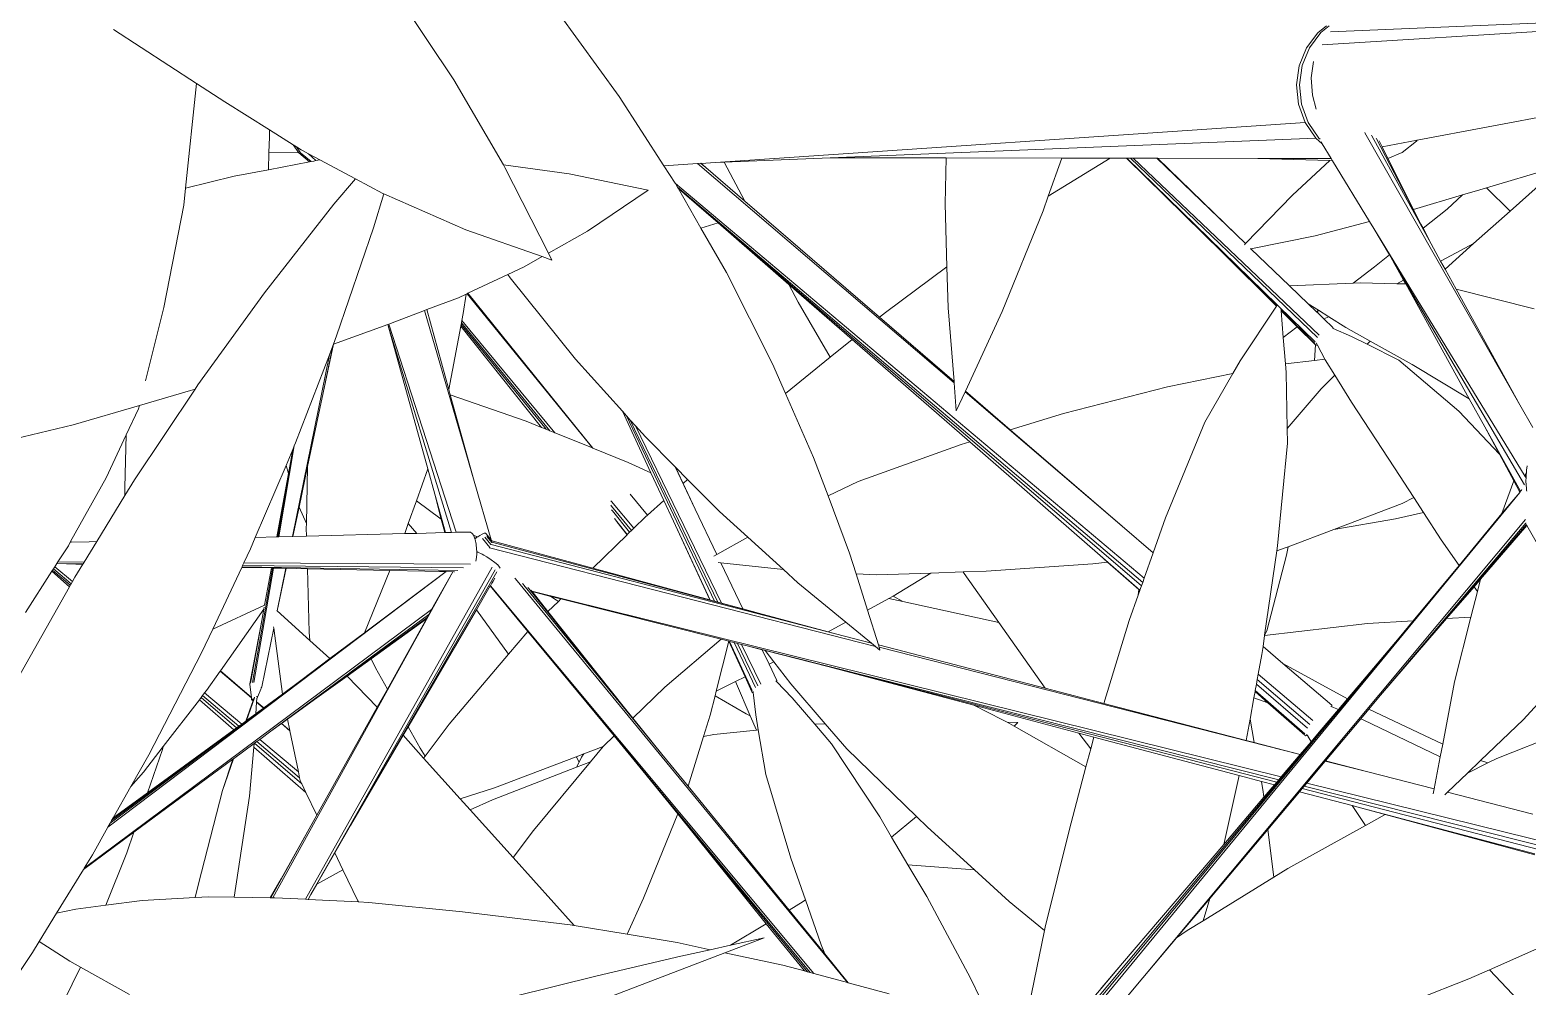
# Model space of a CAD drawing. Header units: millimetres. Extents: x 18 to 174501, y 22 to 24571.
# Drawn here: x 22490.7 to 22676.9, y 4840.6 to 4959.6 of the extents above; entities that cross this region are included whole.
import ezdxf

# ---------------------------------------------------------------- set-up
doc = ezdxf.new("R2010")
doc.units = ezdxf.units.MM
doc.header["$MEASUREMENT"] = 0
doc.layers.add('Edges', color=7, linetype='Continuous', lineweight=18)

# ---------------------------------------------------------------- blocks, each defined once
blk = doc.blocks.new('BAMBOOPLAN')
at = {"layer": 'Edges'}
for p, q in [((8.293, 1.045), (7.2417, 0.6066)), ((7.9594, 0.9136), (7.2483, 0.6333)), ((7.4569, 0.5017), (7.7864, 0.6898)), ((7.2382, 0.6414), (7.2274, 0.6246)), ((7.2427, 0.6428), (7.2323, 0.6266)), ((7.2274, 0.6246), (7.2173, 0.5927)), ((7.2323, 0.6266), (7.2222, 0.5947)), ((7.2173, 0.5927), (7.2155, 0.5586)), ((7.2222, 0.5947), (7.2204, 0.5606)), ((7.2204, 0.5606), (7.2271, 0.5267)), ((7.2367, 0.5739), (7.2425, 0.5453)), ((7.2155, 0.5586), (7.2222, 0.5247)), ((7.2425, 0.5453), (7.2546, 0.5167)), ((7.6984, 0.5321), (7.6009, 0.4622)), ((7.2222, 0.5247), (7.2368, 0.4933)), ((7.2271, 0.5267), (7.2417, 0.4953)), ((7.2546, 0.5167), (7.2691, 0.4956)), ((7.7046, 0.5273), (7.6539, 0.4366)), ((7.2368, 0.4933), (7.2585, 0.4665)), ((7.2417, 0.4953), (7.2634, 0.4685)), ((7.3642, 0.4842), (7.364, 0.4844)), ((7.3647, 0.4838), (7.3643, 0.4841)), ((7.7827, 0.1165), (7.3647, 0.4838)), ((7.378, 0.4825), (7.377, 0.4834)), ((7.5405, 0.3355), (7.378, 0.4825)), ((7.3867, 0.4812), (7.3876, 0.4804)), ((7.3876, 0.4804), (7.5117, 0.3628)), ((7.4017, 0.4702), (7.4569, 0.5017)), ((7.4386, 0.4723), (7.4563, 0.4999)), ((7.4563, 0.4999), (7.4569, 0.5017)), ((6.2908, 0.0577), (7.2585, 0.4665)), ((7.2585, 0.4665), (7.2856, 0.4462)), ((7.2634, 0.4685), (7.2905, 0.4482)), ((7.3929, 0.4788), (7.4017, 0.4702)), ((7.4017, 0.4702), (7.4182, 0.4542)), ((7.4182, 0.4542), (7.4386, 0.4723)), ((7.4182, 0.4542), (7.4907, 0.3834)), ((7.5908, 0.4549), (7.5643, 0.436)), ((7.6009, 0.4622), (7.5908, 0.4549)), ((7.6539, 0.4366), (7.6009, 0.4622)), ((6.4811, 0.132), (7.2856, 0.4462)), ((7.2856, 0.4462), (7.299, 0.4407)), ((7.2905, 0.4482), (7.2934, 0.447)), ((7.296, 0.4433), (7.2968, 0.4426)), ((7.2968, 0.4426), (7.299, 0.4407)), ((7.299, 0.4407), (7.3229, 0.421)), ((7.5643, 0.436), (7.4907, 0.3834)), ((7.5643, 0.436), (7.547, 0.4035)), ((7.6539, 0.4366), (7.6115, 0.3608)), ((7.3229, 0.421), (7.1994, 0.3786)), ((7.3216, 0.4167), (7.1994, 0.3786)), ((7.3216, 0.4167), (7.2789, 0.3372)), ((7.3263, 0.4182), (7.3216, 0.4167)), ((7.3229, 0.421), (7.3263, 0.4182)), ((7.3263, 0.4182), (7.4241, 0.3373)), ((7.547, 0.4035), (7.5176, 0.3572)), ((7.1994, 0.3786), (7.0312, 0.3208)), ((7.4907, 0.3834), (7.5117, 0.3628)), ((7.5117, 0.3628), (7.5176, 0.3572)), ((7.5176, 0.3572), (7.5405, 0.3355)), ((7.6115, 0.3608), (7.5783, 0.3013)), ((7.6115, 0.3608), (7.5875, 0.3348)), ((7.0301, 0.3205), (6.99, 0.3067)), ((7.0312, 0.3208), (7.0301, 0.3205)), ((7.2074, 0.2383), (7.0301, 0.3205)), ((7.2074, 0.2383), (7.0312, 0.3208)), ((7.2789, 0.3372), (7.2285, 0.2285)), ((7.4241, 0.3373), (7.341, 0.2822)), ((7.4241, 0.3373), (7.4349, 0.3284)), ((7.4349, 0.3284), (7.4766, 0.2928)), ((7.4349, 0.3284), (7.833, -0.0007)), ((7.5662, 0.3123), (7.5405, 0.3355)), ((7.5875, 0.3348), (7.5662, 0.3123)), ((6.9514, 0.2934), (6.8696, 0.1936)), ((6.9514, 0.2934), (6.8703, 0.2656)), ((6.9789, 0.3029), (6.9514, 0.2934)), ((6.9794, 0.303), (6.9789, 0.3029)), ((7.1948, 0.2), (6.9789, 0.3029)), ((6.9856, 0.3052), (6.9794, 0.303)), ((7.3171, 0.1439), (6.9794, 0.303)), ((6.99, 0.3067), (6.9856, 0.3052)), ((6.9856, 0.3052), (7.4034, 0.1124)), ((6.99, 0.3067), (7.4051, 0.1175)), ((7.4766, 0.2928), (7.4583, 0.2639)), ((7.4766, 0.2928), (7.4883, 0.2827)), ((7.5783, 0.3013), (7.5662, 0.3123)), ((7.6087, 0.2739), (7.5783, 0.3013)), ((7.341, 0.2822), (7.2404, 0.223)), ((7.4883, 0.2827), (7.8368, -0.0152)), ((7.5151, 0.2586), (7.4883, 0.2827)), ((7.7509, 0.2862), (7.6087, 0.2739)), ((7.7827, 0.1165), (7.6087, 0.2739)), ((6.8703, 0.2656), (6.6758, 0.1988)), ((6.8696, 0.1936), (6.8703, 0.2656)), ((7.4583, 0.2639), (7.4324, 0.2242)), ((7.5057, 0.2486), (7.444, 0.2288)), ((7.5151, 0.2586), (7.5057, 0.2486)), ((7.5208, 0.2535), (7.5057, 0.2486)), ((7.5208, 0.2535), (7.5151, 0.2586)), ((7.6941, 0.0975), (7.5208, 0.2535)), ((6.0907, 0.1127), (5.9397, 0.2186)), ((7.2285, 0.2285), (7.2074, 0.2383)), ((7.2285, 0.2285), (7.2273, 0.2259)), ((7.2404, 0.223), (7.2392, 0.2222)), ((7.3268, 0.1829), (7.2404, 0.223)), ((7.4324, 0.2242), (7.3268, 0.1829)), ((7.444, 0.2288), (7.4324, 0.2242)), ((6.6758, 0.1988), (6.4811, 0.132)), ((6.7006, 0.1213), (6.6758, 0.1988)), ((6.8693, 0.1663), (6.8696, 0.1936)), ((7.3165, 0.1414), (7.1948, 0.2)), ((7.3166, 0.1419), (7.1948, 0.2)), ((6.8587, -0.0268), (6.8693, 0.1663)), ((7.3687, 0.1635), (7.3268, 0.1829)), ((7.3896, 0.1587), (7.3687, 0.1635)), ((7.3871, 0.155), (7.3687, 0.1635)), ((5.8036, 0.0447), (5.6627, 0.1516)), ((7.2871, 0.0282), (7.3165, 0.1414)), ((7.3165, 0.1414), (7.3166, 0.1419)), ((7.3166, 0.1419), (7.3171, 0.1439)), ((7.3207, 0.1422), (7.3171, 0.1439)), ((7.4023, 0.1037), (7.3207, 0.1422)), ((7.3266, 0.1371), (7.3255, 0.1397)), ((7.403, 0.1007), (7.3266, 0.1371)), ((7.327, 0.1363), (7.3266, 0.1371)), ((7.3634, 0.1187), (7.327, 0.1363)), ((7.3463, 0.0924), (7.327, 0.1363)), ((7.3888, 0.1575), (7.3871, 0.155)), ((7.3898, 0.1537), (7.3871, 0.155)), ((7.3896, 0.1587), (7.3888, 0.1575)), ((7.3898, 0.1537), (7.3888, 0.1575)), ((7.4105, 0.1538), (7.3896, 0.1587)), ((7.4036, 0.1473), (7.3898, 0.1537)), ((7.4105, 0.1538), (7.4036, 0.1473)), ((7.4233, 0.1382), (7.4036, 0.1473)), ((7.4456, 0.1457), (7.4105, 0.1538)), ((7.4246, 0.1366), (7.4233, 0.1382)), ((7.4246, 0.1366), (7.4236, 0.1366)), ((7.4604, 0.1341), (7.4246, 0.1366)), ((7.4943, 0.137), (7.4456, 0.1457)), ((7.4907, 0.13), (7.4604, 0.1341)), ((7.4943, 0.137), (7.4907, 0.13)), ((7.5782, 0.1219), (7.4943, 0.137)), ((6.2064, 0.022), (6.0907, 0.1127)), ((6.3053, 0.0633), (6.4811, 0.132)), ((6.7403, 0.0163), (6.7006, 0.1213)), ((7.3634, 0.1187), (7.3463, 0.0924)), ((7.4043, 0.099), (7.3634, 0.1187)), ((7.5536, 0.1214), (7.4907, 0.13)), ((7.6837, 0.0704), (7.5536, 0.1214)), ((7.6941, 0.0975), (7.5782, 0.1219)), ((7.8175, 0.0859), (7.7827, 0.1165)), ((7.3651, 0.0497), (7.3463, 0.0924)), ((7.4043, 0.099), (7.4046, 0.099)), ((7.4082, 0.0993), (7.4045, 0.1027)), ((7.4046, 0.099), (7.4045, 0.0991)), ((7.4118, 0.072), (7.4046, 0.099)), ((7.4046, 0.099), (7.4063, 0.0986)), ((7.4063, 0.0986), (7.4082, 0.0993)), ((7.4288, 0.0801), (7.4082, 0.0993)), ((7.4288, 0.0801), (7.4118, 0.072)), ((7.4295, 0.0795), (7.4288, 0.0801)), ((7.7365, 0.0594), (7.6941, 0.0975)), ((6.267, 0.0476), (6.2908, 0.0577)), ((6.2908, 0.0577), (6.3053, 0.0633)), ((6.363, 0.0093), (6.3053, 0.0633)), ((7.4118, 0.072), (7.3651, 0.0497)), ((7.4548, 0.0589), (7.4295, 0.0795)), ((7.4548, 0.0589), (7.4394, 0.0284)), ((7.4981, 0.0235), (7.4548, 0.0589)), ((7.777, 0.0217), (7.6837, 0.0704)), ((7.8339, -0.0284), (7.7365, 0.0594)), ((7.777, 0.0217), (7.7365, 0.0594)), ((5.936, -0.0692), (5.8036, 0.0447)), ((6.2064, 0.022), (6.2616, 0.0453)), ((6.2616, 0.0453), (6.2669, 0.0476)), ((6.8195, -0.1742), (6.2616, 0.0453)), ((6.2669, 0.0476), (6.267, 0.0476)), ((6.2774, 0.0434), (6.2669, 0.0476)), ((6.267, 0.0476), (6.2774, 0.0434)), ((6.363, 0.0093), (6.2774, 0.0434)), ((7.2823, 0.0029), (7.2871, 0.0282)), ((7.3713, 0.0355), (7.3651, 0.0497)), ((7.4056, -0.0582), (7.3713, 0.0355)), ((7.4394, 0.0284), (7.4056, -0.0582)), ((6.2352, -0.0006), (6.2064, 0.022)), ((6.6562, -0.1075), (6.363, 0.0093)), ((6.7403, 0.0163), (6.6633, -0.096)), ((6.7659, -0.0517), (6.7403, 0.0163)), ((7.2823, 0.0029), (7.1805, -0.0576)), ((7.2634, -0.0955), (7.2823, 0.0029)), ((7.6087, -0.062), (7.4981, 0.0235)), ((7.8164, -0.0149), (7.777, 0.0217)), ((7.8301, 0.0185), (7.8317, 0.0105)), ((7.8317, 0.0105), (7.8326, 0.0073)), ((7.8326, 0.0073), (7.8323, 0.0048)), ((7.8323, 0.0048), (7.8324, 0.0011)), ((7.8324, 0.0011), (7.833, -0.0007)), ((7.8326, 0.0073), (7.8341, 0.0017)), ((7.8341, 0.0017), (7.835, -0.0013)), ((6.2358, -0.001), (6.2352, -0.0006)), ((6.2358, -0.001), (7.2521, -0.3926)), ((6.2416, -0.0061), (6.2358, -0.001)), ((6.2416, -0.0061), (7.2521, -0.4004)), ((6.2431, -0.0074), (6.2416, -0.0061)), ((6.2431, -0.0074), (6.257, -0.0129)), ((6.3046, -0.0611), (6.2431, -0.0074)), ((6.257, -0.0129), (7.2521, -0.4068)), ((6.3303, -0.0425), (6.257, -0.0129)), ((7.8164, -0.0149), (7.8157, -0.0767)), ((7.8331, -0.0305), (7.8164, -0.0149)), ((7.833, -0.0007), (7.8331, -0.001)), ((7.8336, -0.0011), (7.8331, -0.001)), ((7.8336, -0.0011), (7.8355, -0.0027)), ((7.8342, -0.0013), (7.8336, -0.0011)), ((7.835, -0.0256), (7.8339, -0.0284)), ((7.835, -0.0013), (7.8355, -0.0027)), ((7.835, -0.0256), (7.8353, -0.0247)), ((7.8355, -0.0027), (7.8369, -0.0072)), ((7.8369, -0.0072), (7.8402, -0.0156)), ((7.8402, -0.0156), (7.8419, -0.0193)), ((7.8419, -0.0193), (7.8436, -0.023)), ((7.8436, -0.023), (7.8446, -0.0247)), ((6.0517, -0.0467), (5.936, -0.0692)), ((6.1942, -0.0281), (6.0517, -0.0467)), ((6.1942, -0.0281), (6.1158, -0.1319)), ((6.3303, -0.0425), (6.3046, -0.0611)), ((6.4849, -0.105), (6.3303, -0.0425)), ((6.8186, -0.1721), (6.7659, -0.0517)), ((6.8433, -0.182), (6.8587, -0.0268)), ((7.8331, -0.0306), (7.3374, -1.3646)), ((7.8331, -0.0306), (7.8157, -0.0767)), ((7.8339, -0.0284), (7.8331, -0.0305)), ((7.8331, -0.0305), (7.8331, -0.0306)), ((5.3735, -0.1104), (5.2025, -0.0679)), ((5.9403, -0.073), (5.936, -0.0692)), ((6.0628, -0.1918), (5.9403, -0.073)), ((6.373, -0.1209), (6.3046, -0.0611)), ((7.1805, -0.0576), (7.0212, -0.1624)), ((7.4145, -0.0824), (7.4056, -0.0582)), ((7.4816, -1.0652), (7.8585, -0.0731)), ((7.6583, -0.1008), (7.6087, -0.062)), ((7.7173, -0.4523), (7.861, -0.0788)), ((7.8157, -0.0767), (7.7737, -0.1884)), ((7.8585, -0.0731), (7.8586, -0.073)), ((7.861, -0.0788), (7.8611, -0.0785)), ((7.8611, -0.0785), (7.8612, -0.0784)), ((6.511, -0.1295), (6.4849, -0.105)), ((6.6231, -0.1609), (6.4849, -0.105)), ((6.6633, -0.096), (6.6562, -0.1075)), ((7.2528, -0.2788), (7.2634, -0.0955)), ((7.4571, -0.261), (7.4145, -0.0824)), ((7.6583, -0.1008), (7.6422, -0.1172)), ((7.6833, -0.1204), (7.6583, -0.1008)), ((7.8633, -0.0808), (7.7523, -0.3634)), ((7.8645, -0.082), (7.8177, -0.1993)), ((7.8642, -0.0818), (7.8645, -0.082)), ((7.8645, -0.082), (8.0454, -0.242)), ((5.4318, -0.1248), (5.3735, -0.1104)), ((5.4157, -0.2932), (5.3735, -0.1104)), ((5.5227, -0.1463), (5.4318, -0.1248)), ((6.1158, -0.1319), (6.0628, -0.1918)), ((6.5038, -0.248), (6.373, -0.1209)), ((6.5967, -0.2033), (6.511, -0.1295)), ((6.8186, -0.1721), (6.6562, -0.1075)), ((7.6422, -0.1172), (7.5424, -0.2007)), ((7.6833, -0.1204), (7.6397, -0.1473)), ((7.7287, -0.1559), (7.6833, -0.1204)), ((5.5272, -0.1587), (5.5227, -0.1463)), ((5.5714, -0.1577), (5.5227, -0.1463)), ((5.5351, -0.1847), (5.5272, -0.1587)), ((5.5714, -0.1577), (5.5855, -0.1679)), ((5.5779, -0.1593), (5.5714, -0.1577)), ((5.5779, -0.1593), (5.5883, -0.1668)), ((5.5876, -0.1616), (5.5779, -0.1593)), ((7.6397, -0.1473), (7.5424, -0.2007)), ((7.7737, -0.1884), (7.7287, -0.1559)), ((5.5351, -0.1847), (5.5855, -0.1679)), ((5.5441, -0.214), (5.5351, -0.1847)), ((5.6088, -0.1768), (5.5441, -0.214)), ((5.5855, -0.1679), (5.6088, -0.1768)), ((5.5901, -0.1621), (5.5876, -0.1616)), ((5.5883, -0.1668), (5.6111, -0.1755)), ((5.6023, -0.1641), (5.5901, -0.1621)), ((5.6023, -0.1641), (5.6187, -0.1711)), ((5.6248, -0.1676), (5.6023, -0.1641)), ((5.6111, -0.1755), (5.6088, -0.1768)), ((5.6154, -0.173), (5.6111, -0.1755)), ((5.6187, -0.1711), (5.6154, -0.173)), ((5.6248, -0.1676), (5.6187, -0.1711)), ((5.6955, -0.1788), (5.6248, -0.1676)), ((5.6955, -0.1788), (5.6742, -0.2337)), ((5.7499, -0.1874), (5.6955, -0.1788)), ((6.6231, -0.1609), (6.5967, -0.2033)), ((6.8801, -0.2648), (6.6231, -0.1609)), ((6.8195, -0.1742), (6.8186, -0.1721)), ((6.8395, -0.2201), (6.8195, -0.1742)), ((6.8395, -0.2201), (6.8432, -0.1835)), ((6.8432, -0.1835), (6.8433, -0.182)), ((7.1853, -0.3181), (6.8432, -0.1835)), ((6.9408, -0.2208), (6.8433, -0.182)), ((7.0212, -0.1624), (6.9408, -0.2208)), ((5.7519, -0.1875), (5.7499, -0.1874)), ((5.7519, -0.1875), (5.7545, -0.2503)), ((5.9109, -0.2004), (5.7519, -0.1875)), ((6.0546, -0.2012), (5.9109, -0.2004)), ((6.0546, -0.2012), (6.0302, -0.2288)), ((6.0726, -0.2013), (6.0546, -0.2012)), ((6.0726, -0.2013), (6.0628, -0.1918)), ((6.5967, -0.2033), (6.5428, -0.2903)), ((7.5424, -0.2007), (7.4757, -0.2566)), ((7.7737, -0.1884), (7.7287, -0.308)), ((7.8177, -0.1993), (7.8112, -0.2156)), ((7.8177, -0.1993), (7.8196, -0.2217)), ((5.5441, -0.214), (5.4906, -0.2447)), ((5.6742, -0.2337), (5.6089, -0.4232)), ((6.0302, -0.2288), (6.0069, -0.2514)), ((7.1853, -0.3181), (6.9408, -0.2208)), ((7.8112, -0.2156), (7.7834, -0.2852)), ((7.8196, -0.2217), (7.8112, -0.2156)), ((7.8196, -0.2217), (7.8237, -0.2686)), ((5.4906, -0.2447), (5.4157, -0.2932)), ((5.7545, -0.2503), (5.7552, -0.4536)), ((6.0069, -0.2514), (5.951, -0.3058)), ((6.0129, -0.2556), (6.0069, -0.2514)), ((6.1699, -0.3539), (6.0129, -0.2556)), ((6.5428, -0.2903), (6.5038, -0.248)), ((6.8801, -0.2648), (6.8671, -0.2742)), ((7.1649, -0.3799), (6.8801, -0.2648)), ((7.4588, -0.2696), (7.4571, -0.261)), ((7.4717, -0.26), (7.4588, -0.2696)), ((7.4757, -0.2566), (7.4717, -0.26)), ((7.4777, -0.2714), (7.4757, -0.2566)), ((6.627, -0.3815), (6.5428, -0.2903)), ((6.8671, -0.2742), (6.7156, -0.3956)), ((7.2524, -0.3445), (7.2528, -0.2788)), ((7.4876, -0.4187), (7.4588, -0.2696)), ((7.4886, -0.4101), (7.4777, -0.2714)), ((7.7834, -0.2852), (7.7523, -0.3634)), ((7.8237, -0.2686), (7.7834, -0.2852)), ((7.8237, -0.2686), (7.8338, -0.387)), ((5.4225, -0.3228), (5.4157, -0.2932)), ((5.9377, -0.3187), (5.8916, -0.3571)), ((5.9483, -0.3083), (5.9377, -0.3187)), ((5.9497, -0.307), (5.9483, -0.3083)), ((5.9549, -0.3426), (5.9483, -0.3083)), ((5.951, -0.3058), (5.9497, -0.307)), ((6.2501, -0.4935), (5.9497, -0.307)), ((6.2507, -0.4935), (5.951, -0.3058)), ((7.2524, -0.3445), (7.1853, -0.3181)), ((7.7287, -0.308), (7.6536, -0.3391)), ((7.7287, -0.308), (7.7149, -0.3447)), ((5.4485, -0.5061), (5.4225, -0.3228)), ((5.9566, -0.3548), (5.9549, -0.3426)), ((7.2521, -0.3926), (7.2524, -0.3445)), ((7.7149, -0.3447), (7.3315, -1.3628)), ((7.6536, -0.3391), (7.4877, -0.4193)), ((7.7149, -0.3447), (7.6788, -0.439)), ((5.8881, -0.36), (5.8385, -0.4013)), ((5.8916, -0.3571), (5.8881, -0.36)), ((6.0702, -0.6181), (5.8881, -0.36)), ((5.9747, -0.4786), (5.8916, -0.3571)), ((5.9566, -0.3548), (6.1776, -0.4898)), ((5.9573, -0.3592), (5.9566, -0.3548)), ((5.9573, -0.3592), (6.1681, -0.4893)), ((5.9577, -0.3621), (5.9573, -0.3592)), ((5.9577, -0.3621), (6.1611, -0.4889)), ((5.9582, -0.3653), (5.9577, -0.3621)), ((6.1526, -0.4885), (5.9582, -0.3653)), ((5.9747, -0.4786), (5.9582, -0.3653)), ((6.2787, -0.4144), (6.1699, -0.3539)), ((7.7523, -0.3634), (7.7173, -0.4523)), ((7.998, -0.349), (7.9711, -0.4099)), ((6.6734, -0.4375), (6.627, -0.3815)), ((6.7156, -0.3956), (6.6734, -0.4375)), ((7.1574, -0.3981), (6.9826, -0.4724)), ((7.1813, -0.3866), (7.1574, -0.3981)), ((7.252, -0.4151), (7.1649, -0.3799)), ((7.1813, -0.3866), (7.1649, -0.3799)), ((7.2494, -0.4145), (7.1813, -0.3866)), ((7.2521, -0.4004), (7.2521, -0.3926)), ((7.8338, -0.387), (7.8499, -0.4982)), ((8.0622, -0.3939), (7.9492, -0.4908)), ((5.6089, -0.4232), (5.5506, -0.6163)), ((5.8343, -0.4047), (5.7547, -0.4694)), ((5.8347, -0.4044), (5.8343, -0.4047)), ((5.9854, -0.6244), (5.8343, -0.4047)), ((5.8359, -0.4034), (5.8347, -0.4044)), ((5.8347, -0.4044), (6.0619, -0.7173)), ((5.8385, -0.4013), (5.8359, -0.4034)), ((5.8359, -0.4034), (6.0697, -0.7144)), ((6.3624, -0.5013), (6.2787, -0.4144)), ((6.2886, -0.42), (6.2787, -0.4144)), ((6.2886, -0.42), (6.5437, -0.6804)), ((6.2972, -0.4247), (6.2886, -0.42)), ((6.2972, -0.4247), (6.5497, -0.6801)), ((6.3094, -0.4315), (6.2972, -0.4247)), ((7.2519, -0.4248), (7.2494, -0.4145)), ((7.252, -0.4155), (7.2494, -0.4145)), ((7.2517, -0.4724), (7.2519, -0.4248)), ((7.2519, -0.4248), (7.252, -0.4155)), ((7.252, -0.4151), (7.2521, -0.4068)), ((7.252, -0.4155), (7.252, -0.4151)), ((7.2521, -0.4068), (7.2521, -0.4004)), ((7.4876, -0.4187), (7.4886, -0.4101)), ((7.4877, -0.4193), (7.4876, -0.4187)), ((7.4915, -0.4386), (7.4877, -0.4193)), ((7.9711, -0.4099), (7.923, -0.5038)), ((6.3094, -0.4315), (6.5568, -0.6796)), ((6.3325, -0.4444), (6.3094, -0.4315)), ((6.3994, -0.4772), (6.3325, -0.4444)), ((6.7426, -0.5211), (6.6734, -0.4375)), ((7.6788, -0.439), (7.3262, -1.3617)), ((7.5346, -0.4555), (7.4915, -0.4386)), ((7.4942, -0.4528), (7.4915, -0.4386)), ((7.6639, -0.4773), (7.6788, -0.439)), ((5.7545, -0.4725), (5.754, -0.4893)), ((5.7546, -0.4694), (5.7545, -0.4725)), ((5.7652, -0.5569), (5.7545, -0.4725)), ((5.7547, -0.4694), (5.7546, -0.4694)), ((5.7552, -0.4536), (5.7547, -0.4694)), ((5.7547, -0.4694), (5.7652, -0.5569)), ((5.9803, -0.4867), (5.9747, -0.4786)), ((6.458, -0.5368), (6.3994, -0.4772)), ((6.4003, -0.4777), (6.3994, -0.4772)), ((6.4226, -0.5005), (6.4003, -0.4777)), ((6.4278, -0.4912), (6.4003, -0.4777)), ((6.9826, -0.4724), (6.9446, -0.487)), ((7.2568, -0.6265), (7.2517, -0.4724)), ((7.4996, -0.4879), (7.4942, -0.4528)), ((7.6639, -0.4773), (7.5346, -0.4555)), ((7.641, -0.4974), (7.5346, -0.4555)), ((7.6547, -0.5008), (7.6639, -0.4773)), ((7.7057, -0.4824), (7.7173, -0.4523)), ((5.754, -0.4893), (5.7483, -0.6573)), ((5.7972, -0.8164), (5.754, -0.4893)), ((6.1228, -0.487), (5.9803, -0.4867)), ((6.0702, -0.6181), (5.9803, -0.4867)), ((6.1526, -0.4885), (6.1228, -0.487)), ((6.1611, -0.4889), (6.1526, -0.4885)), ((6.1681, -0.4893), (6.1611, -0.4889)), ((6.1776, -0.4898), (6.1681, -0.4893)), ((6.2501, -0.4935), (6.1776, -0.4898)), ((6.2507, -0.4935), (6.2501, -0.4935)), ((6.3184, -0.497), (6.2507, -0.4935)), ((6.3624, -0.5013), (6.3184, -0.497)), ((6.4003, -0.5405), (6.3624, -0.5013)), ((6.4278, -0.4912), (6.4226, -0.5005)), ((6.458, -0.5368), (6.4226, -0.5005)), ((6.5004, -0.5268), (6.4278, -0.4912)), ((6.9446, -0.487), (6.8907, -0.5077)), ((6.9469, -0.4888), (6.9446, -0.487)), ((7.0339, -0.5515), (6.9469, -0.4888)), ((7.4996, -0.4879), (7.6181, -0.5336)), ((7.501, -0.4975), (7.4996, -0.4879)), ((7.501, -0.4975), (7.6153, -0.5421)), ((7.5023, -0.5058), (7.501, -0.4975)), ((7.6421, -0.5002), (7.6399, -0.5)), ((7.641, -0.4974), (7.6421, -0.5002)), ((7.6547, -0.5008), (7.6421, -0.5002)), ((7.647, -0.5204), (7.6547, -0.5008)), ((7.6626, -0.5946), (7.6977, -0.5032)), ((7.6977, -0.5032), (7.7057, -0.4824)), ((7.7023, -0.5035), (7.6977, -0.5032)), ((7.8532, -0.5213), (7.7023, -0.5035)), ((7.8499, -0.4982), (7.7057, -0.4824)), ((7.8499, -0.4982), (7.8532, -0.5213)), ((7.923, -0.5038), (7.9082, -0.5326)), ((7.9363, -0.5039), (7.9082, -0.5326)), ((7.9363, -0.5039), (7.923, -0.5038)), ((7.9492, -0.4908), (7.9363, -0.5039)), ((5.4603, -0.6399), (5.4485, -0.5061)), ((6.5624, -0.5534), (6.5004, -0.5268)), ((6.7656, -0.5523), (6.7426, -0.5211)), ((6.8907, -0.5077), (6.8011, -0.5421)), ((6.8907, -0.5077), (6.8408, -0.5681)), ((7.5023, -0.5058), (7.6133, -0.5498)), ((7.504, -0.517), (7.5023, -0.5058)), ((7.6123, -0.5607), (7.504, -0.517)), ((7.5043, -0.5187), (7.504, -0.517)), ((7.5323, -0.5301), (7.5043, -0.5187)), ((7.5059, -0.5297), (7.5043, -0.5187)), ((7.5323, -0.5301), (7.5059, -0.5297)), ((7.5118, -0.5683), (7.5059, -0.5297)), ((7.6133, -0.5633), (7.5323, -0.5301)), ((7.6355, -0.55), (7.647, -0.5204)), ((7.8532, -0.5213), (7.8614, -0.5785)), ((5.7821, -0.6899), (5.7652, -0.5569)), ((6.3811, -0.5748), (6.3399, -0.5493)), ((6.4003, -0.5405), (6.3811, -0.5748)), ((6.4285, -0.5697), (6.4003, -0.5405)), ((6.5204, -0.6003), (6.458, -0.5368)), ((6.5624, -0.5534), (6.5204, -0.6003)), ((6.6413, -0.5872), (6.5624, -0.5534)), ((6.8011, -0.5421), (6.7656, -0.5523)), ((6.8059, -0.6068), (6.7656, -0.5523)), ((7.0339, -0.5515), (6.8603, -0.5717)), ((7.1495, -0.6349), (7.0339, -0.5515)), ((7.6273, -0.5708), (7.6355, -0.55)), ((7.9082, -0.5326), (7.8857, -0.5765)), ((6.3114, -0.5715), (6.3131, -0.5726)), ((6.3131, -0.5726), (6.3657, -0.6047)), ((6.3137, -0.5791), (6.3155, -0.5802)), ((6.3155, -0.5802), (6.3633, -0.6097)), ((6.379, -0.5785), (6.3657, -0.6047)), ((6.3811, -0.5748), (6.379, -0.5785)), ((6.535, -0.681), (6.4285, -0.5697)), ((6.5358, -0.681), (6.4285, -0.5697)), ((6.835, -0.5746), (6.8059, -0.6068)), ((6.84, -0.569), (6.835, -0.5746)), ((6.8603, -0.5717), (6.835, -0.5746)), ((6.8408, -0.5681), (6.84, -0.569)), ((6.8603, -0.5717), (6.8408, -0.5681)), ((7.5324, -0.6048), (7.5118, -0.5683)), ((7.5176, -0.606), (7.5118, -0.5683)), ((7.6133, -0.5633), (7.6152, -0.5636)), ((7.6152, -0.5636), (7.6176, -0.5624)), ((7.6176, -0.5624), (7.6156, -0.5608)), ((7.6166, -0.5982), (7.6273, -0.5708)), ((7.6273, -0.5708), (7.6176, -0.5624)), ((7.8614, -0.5785), (7.7399, -0.5885)), ((7.8614, -0.5785), (7.8627, -0.5874)), ((7.8857, -0.5765), (7.8828, -0.5822)), ((8.042, -0.5636), (7.8857, -0.5765)), ((6.3175, -0.5865), (6.3198, -0.5879)), ((6.3198, -0.5879), (6.3612, -0.6137)), ((6.3335, -0.6031), (6.3275, -0.5993)), ((6.3585, -0.619), (6.3335, -0.6031)), ((6.3584, -0.6193), (6.3345, -0.604)), ((6.3633, -0.6097), (6.3612, -0.6137)), ((6.3657, -0.6047), (6.3633, -0.6097)), ((6.5204, -0.6003), (6.5163, -0.6048)), ((6.6413, -0.5872), (6.5319, -0.612)), ((6.673, -0.6009), (6.6413, -0.5872)), ((6.7765, -0.6392), (6.673, -0.6009)), ((6.8444, -0.6588), (6.8059, -0.6068)), ((7.6164, -0.5987), (6.8469, -0.6623)), ((7.5176, -0.606), (7.2568, -0.6265)), ((7.5324, -0.6048), (7.5176, -0.606)), ((7.6166, -0.5982), (7.5324, -0.6048)), ((7.5976, -0.6469), (7.6164, -0.5987)), ((7.6164, -0.5987), (7.6166, -0.5982)), ((7.6395, -0.6546), (8.2261, -0.6074)), ((7.6415, -0.6495), (8.2245, -0.5996)), ((7.6441, -0.6428), (8.2233, -0.5908)), ((7.6441, -0.6428), (7.6625, -0.5949)), ((7.7399, -0.5885), (7.6625, -0.5949)), ((7.6625, -0.5949), (7.6626, -0.5946)), ((7.7399, -0.5885), (7.6626, -0.5946)), ((5.5415, -0.6299), (5.4642, -0.6846)), ((5.5483, -0.6249), (5.4993, -0.8124)), ((5.5483, -0.6249), (5.5415, -0.6299)), ((5.5506, -0.6163), (5.5483, -0.6249)), ((5.9849, -0.6844), (5.9854, -0.6244)), ((6.0119, -0.6629), (5.9854, -0.6244)), ((6.1328, -0.7069), (6.0702, -0.6181)), ((6.3584, -0.6193), (6.32, -0.6953)), ((6.3585, -0.619), (6.3584, -0.6193)), ((6.3612, -0.6137), (6.3585, -0.619)), ((6.5319, -0.612), (6.5277, -0.613)), ((6.5958, -0.677), (6.5319, -0.612)), ((7.1495, -0.6349), (6.8444, -0.6588)), ((7.2568, -0.6265), (7.1495, -0.6349)), ((8.0684, -0.6295), (7.7487, -0.653)), ((8.0689, -0.6308), (7.7938, -0.6498)), ((5.7479, -0.663), (5.7477, -0.6668)), ((5.7483, -0.6573), (5.7479, -0.663)), ((5.7479, -0.663), (5.7745, -0.8249)), ((6.0373, -0.7011), (6.0119, -0.6629)), ((6.0519, -0.721), (6.0119, -0.6629)), ((6.8402, -0.6629), (6.1347, -0.7211)), ((6.7656, -0.665), (6.1354, -0.7145)), ((6.2313, -0.7696), (7.5976, -0.6469)), ((6.6247, -0.7364), (7.5951, -0.6534)), ((6.7765, -0.6392), (6.7523, -0.666)), ((6.7523, -0.666), (6.7656, -0.665)), ((6.832, -0.6598), (6.7656, -0.665)), ((6.7722, -0.7245), (7.5931, -0.6584)), ((6.832, -0.6598), (6.7765, -0.6392)), ((6.8402, -0.6629), (6.832, -0.6598)), ((6.85, -0.6665), (6.8402, -0.6629)), ((6.8469, -0.6623), (6.8444, -0.6588)), ((6.85, -0.6665), (6.8469, -0.6623)), ((7.5907, -0.6645), (7.5669, -0.6663)), ((7.5803, -0.6913), (7.5907, -0.6645)), ((7.5907, -0.6645), (7.5931, -0.6584)), ((7.5931, -0.6584), (7.5951, -0.6534)), ((7.5951, -0.6534), (7.5976, -0.6469)), ((7.6055, -0.743), (7.637, -0.6612)), ((7.7331, -0.6541), (7.637, -0.6612)), ((7.637, -0.6612), (7.6395, -0.6546)), ((7.6395, -0.6546), (7.6415, -0.6495)), ((7.6415, -0.6495), (7.6441, -0.6428)), ((7.7487, -0.653), (7.7331, -0.6541)), ((7.7671, -0.6797), (7.7331, -0.6541)), ((7.7938, -0.6498), (7.7487, -0.653)), ((7.7938, -0.6498), (7.7671, -0.6797)), ((5.4642, -0.6846), (5.364, -0.7555)), ((5.4593, -0.7419), (5.4648, -0.6909)), ((5.4648, -0.6909), (5.4642, -0.6846)), ((5.7474, -0.6699), (5.7453, -0.7007)), ((5.7477, -0.6668), (5.7474, -0.6699)), ((5.754, -0.7126), (5.7474, -0.6699)), ((5.7477, -0.6668), (5.7731, -0.8254)), ((5.813, -0.7861), (5.7821, -0.6899)), ((5.7913, -0.7631), (5.7821, -0.6899)), ((5.9844, -0.7274), (5.9849, -0.6844)), ((6.0373, -0.7011), (5.9849, -0.6844)), ((6.1353, -0.71), (6.6248, -0.6751)), ((6.32, -0.6953), (6.535, -0.681)), ((6.535, -0.681), (6.5358, -0.681)), ((6.5358, -0.681), (6.5437, -0.6804)), ((6.5437, -0.6804), (6.5497, -0.6801)), ((6.5497, -0.6801), (6.5568, -0.6796)), ((6.5568, -0.6796), (6.5958, -0.677)), ((6.5958, -0.677), (6.6248, -0.6751)), ((6.6248, -0.6751), (6.7523, -0.666)), ((7.232, -0.6908), (7.0398, -0.7049)), ((7.2598, -0.6888), (7.232, -0.6908)), ((7.2614, -0.7102), (7.232, -0.6908)), ((7.5263, -0.6693), (7.2598, -0.6888)), ((7.2614, -0.7102), (7.2598, -0.6888)), ((7.5669, -0.6663), (7.5263, -0.6693)), ((7.5403, -0.7937), (7.5263, -0.6693)), ((7.5403, -0.7937), (7.5803, -0.6913)), ((7.576, -0.6826), (7.5669, -0.6663)), ((7.5803, -0.6913), (7.576, -0.6826)), ((7.7671, -0.6797), (7.6617, -0.7973)), ((5.7453, -0.7007), (5.7355, -0.8395)), ((5.754, -0.7126), (5.7453, -0.7007)), ((5.7715, -0.826), (5.754, -0.7126)), ((6.0508, -0.7214), (6.0373, -0.7011)), ((6.0619, -0.7173), (6.0519, -0.721)), ((6.0697, -0.7144), (6.0619, -0.7173)), ((6.0845, -0.7088), (6.0697, -0.7144)), ((6.0877, -0.7076), (6.0845, -0.7088)), ((6.0877, -0.7076), (6.0935, -0.7057)), ((6.0974, -0.7068), (6.0935, -0.7057)), ((6.1012, -0.7098), (6.0974, -0.7068)), ((6.1086, -0.7092), (6.1012, -0.7098)), ((6.1017, -0.7102), (6.1012, -0.7098)), ((6.105, -0.7142), (6.1017, -0.7102)), ((6.1065, -0.712), (6.105, -0.7142)), ((6.1061, -0.7156), (6.105, -0.7142)), ((6.1052, -0.7121), (6.1065, -0.712)), ((6.1104, -0.7227), (6.1061, -0.7156)), ((6.1075, -0.7106), (6.1065, -0.712)), ((6.1069, -0.7094), (6.1085, -0.7093)), ((6.1085, -0.7093), (6.1075, -0.7106)), ((6.1086, -0.7092), (6.1085, -0.7093)), ((6.1113, -0.7058), (6.1086, -0.7092)), ((6.1148, -0.7021), (6.1113, -0.7058)), ((6.1177, -0.6997), (6.1148, -0.7021)), ((6.1351, -0.7205), (6.1175, -0.7096)), ((6.1199, -0.6988), (6.1177, -0.6997)), ((6.1212, -0.6995), (6.1199, -0.6988)), ((6.135, -0.7146), (6.121, -0.7059)), ((6.1273, -0.7034), (6.1212, -0.6995)), ((6.1239, -0.7035), (6.1357, -0.711)), ((6.1261, -0.7027), (6.1339, -0.7076)), ((6.1273, -0.7034), (6.1328, -0.7069)), ((6.1328, -0.7069), (6.1339, -0.7076)), ((6.1339, -0.7076), (6.134, -0.7076)), ((6.134, -0.7076), (6.1373, -0.7074)), ((6.134, -0.7076), (6.1343, -0.7079)), ((6.1343, -0.7079), (6.1355, -0.7087)), ((6.135, -0.71), (6.1353, -0.71)), ((6.1354, -0.7145), (6.135, -0.7145)), ((6.1354, -0.7149), (6.135, -0.7146)), ((6.1357, -0.711), (6.1359, -0.7111)), ((6.1373, -0.7074), (6.32, -0.6953)), ((7.0398, -0.7049), (6.7722, -0.7245)), ((7.0964, -0.7125), (7.0398, -0.7049)), ((7.1056, -0.7142), (7.0964, -0.7125)), ((7.1239, -0.7083), (7.1056, -0.7142)), ((7.1197, -0.7168), (7.1056, -0.7142)), ((7.1239, -0.7083), (7.1197, -0.7168)), ((7.2638, -0.7434), (7.1197, -0.7168)), ((7.2638, -0.7434), (7.2614, -0.7102)), ((5.4503, -0.8258), (5.4593, -0.7419)), ((5.487, -0.8311), (5.4593, -0.7419)), ((5.9842, -0.7463), (5.9844, -0.7274)), ((6.0043, -0.7389), (5.9842, -0.7463)), ((6.0043, -0.7389), (5.9844, -0.7274)), ((6.0508, -0.7214), (6.0043, -0.7389)), ((6.0519, -0.721), (6.0508, -0.7214)), ((6.1141, -0.7309), (6.1104, -0.7227)), ((6.1155, -0.7349), (6.1141, -0.7309)), ((6.1175, -0.7351), (6.1155, -0.7349)), ((6.1172, -0.7398), (6.1155, -0.7349)), ((6.1193, -0.7486), (6.1172, -0.7398)), ((6.1264, -0.7362), (6.1175, -0.7351)), ((6.1294, -0.7368), (6.1264, -0.7362)), ((6.1356, -0.7379), (6.1294, -0.7368)), ((6.1347, -0.7211), (6.1342, -0.7212)), ((6.1352, -0.7206), (6.1351, -0.7205)), ((6.1444, -0.7401), (6.1356, -0.7379)), ((6.1523, -0.7425), (6.1444, -0.7401)), ((6.1586, -0.7451), (6.1523, -0.7425)), ((6.2845, -0.7655), (6.577, -0.7405)), ((6.5103, -0.8538), (6.577, -0.7405)), ((6.577, -0.7405), (6.5908, -0.7393)), ((6.5908, -0.7393), (6.592, -0.7392)), ((6.6391, -0.7898), (6.5908, -0.7393)), ((6.5988, -0.8307), (6.5908, -0.7393)), ((6.5908, -0.7393), (6.5908, -0.7393)), ((6.592, -0.7392), (6.6005, -0.7385)), ((6.659, -0.8086), (6.592, -0.7392)), ((6.6005, -0.7385), (6.6069, -0.7379)), ((6.6005, -0.7385), (6.6625, -0.8018)), ((6.6069, -0.7379), (6.6143, -0.7373)), ((6.6069, -0.7379), (6.6658, -0.7975)), ((6.6143, -0.7373), (6.6247, -0.7364)), ((6.6143, -0.7373), (6.6698, -0.7929)), ((6.6247, -0.7364), (6.652, -0.7342)), ((6.652, -0.7342), (6.6575, -0.7338)), ((6.672, -0.7546), (6.652, -0.7342)), ((6.6575, -0.7338), (6.7722, -0.7245)), ((6.6784, -0.7476), (6.6575, -0.7338)), ((7.2723, -0.8599), (7.2638, -0.7434)), ((7.5479, -0.8928), (7.6055, -0.743)), ((7.6431, -0.82), (7.6055, -0.743)), ((5.364, -0.7555), (5.1899, -0.867)), ((5.7304, -0.8938), (6.1028, -0.7698)), ((5.7309, -0.8889), (6.1126, -0.7595)), ((5.813, -0.7861), (5.7913, -0.7631)), ((5.798, -0.816), (5.7913, -0.7631)), ((5.9842, -0.7463), (5.8206, -0.8076)), ((6.0297, -1.4183), (6.1505, -0.752)), ((6.0357, -1.4072), (6.1568, -0.7546)), ((6.1612, -0.7571), (6.0625, -1.2685)), ((6.1028, -0.7698), (6.1029, -0.7697)), ((6.1196, -0.7514), (6.1193, -0.7486)), ((6.163, -0.7476), (6.1586, -0.7451)), ((6.1614, -0.769), (6.1602, -0.7751)), ((6.1643, -0.7489), (6.163, -0.7476)), ((6.1964, -0.7581), (6.1953, -0.7574)), ((6.9883, -1.244), (6.1964, -0.7581)), ((6.2131, -0.763), (6.2109, -0.7616)), ((6.2142, -0.7636), (6.2131, -0.763)), ((6.5442, -0.968), (6.2142, -0.7636)), ((6.2225, -0.7655), (6.2239, -0.7664)), ((6.2239, -0.7664), (6.4546, -0.9116)), ((6.2289, -0.7681), (6.2313, -0.7696)), ((6.2313, -0.7696), (6.2319, -0.77)), ((6.2319, -0.77), (6.266, -0.7671)), ((6.2319, -0.77), (6.27, -0.7942)), ((6.266, -0.7671), (6.2845, -0.7655)), ((6.2778, -0.7704), (6.266, -0.7671)), ((6.2816, -0.7713), (6.27, -0.7942)), ((6.2816, -0.7713), (6.2778, -0.7704)), ((6.2845, -0.7655), (6.2816, -0.7713)), ((6.6784, -0.7476), (6.672, -0.7546)), ((6.6947, -0.7776), (6.672, -0.7546)), ((6.72, -0.7751), (6.6784, -0.7476)), ((6.076, -0.7861), (5.656, -1.4117)), ((6.0949, -0.7773), (5.7301, -0.8964)), ((5.8156, -0.7942), (5.813, -0.7861)), ((5.8206, -0.8076), (5.8156, -0.7942)), ((6.0872, -0.7826), (5.9737, -1.4348)), ((6.0759, -0.7862), (5.974, -0.9366)), ((6.0395, -0.7978), (5.9805, -0.8168)), ((6.0889, -0.7819), (6.0395, -0.7978)), ((6.0759, -0.7862), (6.0395, -0.7978)), ((6.0871, -0.7826), (6.0735, -0.8585)), ((6.076, -0.7861), (6.0759, -0.7862)), ((6.0871, -0.7826), (6.076, -0.7861)), ((6.0872, -0.7826), (6.0871, -0.7826)), ((6.0897, -0.7816), (6.0889, -0.7819)), ((6.095, -0.7773), (6.0949, -0.7773)), ((6.1574, -0.7893), (6.1488, -0.8327)), ((6.1583, -0.7847), (6.1574, -0.7893)), ((6.1584, -0.7844), (6.1583, -0.7847)), ((6.1583, -0.7847), (6.2479, -0.8393)), ((6.1594, -0.7792), (6.1584, -0.7844)), ((6.1584, -0.7844), (6.9267, -1.2484)), ((6.1594, -0.7792), (6.1596, -0.7786)), ((6.1596, -0.7783), (6.1602, -0.7751)), ((6.1596, -0.7786), (6.1596, -0.7783)), ((6.27, -0.7942), (6.4546, -0.9116)), ((6.6391, -0.7898), (6.6257, -0.8033)), ((6.6591, -0.8107), (6.6391, -0.7898)), ((6.6947, -0.7795), (6.6931, -0.7787)), ((6.6947, -0.7795), (6.6947, -0.7776)), ((6.7305, -0.7976), (6.6947, -0.7795)), ((6.8007, -0.822), (6.72, -0.7751)), ((6.7834, -0.8288), (6.7305, -0.7976)), ((7.4393, -1.0522), (7.5403, -0.7937)), ((7.6617, -0.7973), (7.6431, -0.82)), ((8.1265, -0.7877), (8.0594, -0.8502)), ((5.4993, -0.8124), (5.4922, -0.8445)), ((5.7972, -0.8164), (5.7745, -0.8249)), ((5.798, -0.816), (5.7972, -0.8164)), ((5.8206, -0.8076), (5.798, -0.816)), ((5.9805, -0.8168), (5.8411, -0.8618)), ((5.974, -0.9366), (5.9805, -0.8168)), ((6.6257, -0.8033), (6.5988, -0.8307)), ((6.6284, -0.8066), (6.6257, -0.8033)), ((6.6704, -0.8522), (6.6284, -0.8066)), ((6.6591, -0.8107), (6.6603, -0.8116)), ((6.6603, -0.8116), (6.662, -0.8115)), ((6.662, -0.8115), (6.6612, -0.8097)), ((6.679, -0.8475), (6.662, -0.8115)), ((6.8007, -0.822), (6.7834, -0.8288)), ((6.8519, -0.8518), (6.8007, -0.822)), ((7.6431, -0.82), (7.5497, -0.9343)), ((5.4277, -0.9535), (5.4503, -0.8258)), ((5.4922, -0.8445), (5.4714, -0.9383)), ((5.4922, -0.8445), (5.487, -0.8311)), ((5.7355, -0.8395), (5.7339, -0.8611)), ((5.7715, -0.826), (5.7355, -0.8395)), ((5.7731, -0.8254), (5.7715, -0.826)), ((5.7745, -0.8249), (5.7731, -0.8254)), ((6.1488, -0.8327), (6.1021, -1.0688)), ((6.2285, -0.8889), (6.1488, -0.8327)), ((6.2479, -0.8393), (6.2285, -0.8889)), ((6.2479, -0.8393), (6.4273, -0.9486)), ((6.5996, -0.8393), (6.5988, -0.8307)), ((6.6624, -0.8511), (6.5996, -0.8393)), ((6.6026, -0.8741), (6.5996, -0.8393)), ((6.6704, -0.8522), (6.6624, -0.8511)), ((6.692, -0.8713), (6.679, -0.8475)), ((6.8232, -0.8522), (6.7834, -0.8288)), ((8.0594, -0.8502), (8.0297, -0.8779)), ((8.1778, -0.9122), (8.0594, -0.8502)), ((5.6398, -1.4945), (6.0735, -0.8585)), ((5.7339, -0.8611), (5.7309, -0.8889)), ((5.8047, -0.8735), (5.7836, -0.8803)), ((5.8053, -0.8733), (5.8047, -0.8735)), ((5.8149, -0.9501), (5.8047, -0.8735)), ((5.8411, -0.8618), (5.8053, -0.8733)), ((5.815, -0.9502), (5.8053, -0.8733)), ((5.8809, -0.9672), (5.8411, -0.8618)), ((5.8739, -1.156), (6.0718, -0.8685)), ((6.0707, -0.8744), (5.9287, -1.0776)), ((6.0702, -0.8772), (6.0003, -0.9763)), ((6.0702, -0.8772), (6.0452, -1.0176)), ((6.0707, -0.8744), (6.0702, -0.8772)), ((6.0718, -0.8685), (6.0707, -0.8744)), ((6.0735, -0.8585), (6.0718, -0.8685)), ((6.4742, -0.924), (6.5103, -0.8538)), ((6.6038, -0.9139), (6.6026, -0.8741)), ((6.6892, -0.8726), (6.6199, -0.905)), ((6.6892, -0.8726), (6.6704, -0.8522)), ((6.692, -0.8713), (6.6892, -0.8726)), ((6.7307, -0.9416), (6.692, -0.8713)), ((6.9463, -0.947), (6.8232, -0.8522)), ((7.0078, -0.9249), (6.8519, -0.8518)), ((7.2881, -1.0366), (7.2723, -0.8599)), ((8.0297, -0.8779), (7.9536, -0.9426)), ((5.73, -0.8976), (5.717, -1.0181)), ((5.7801, -0.8814), (5.73, -0.8976)), ((5.7301, -0.8964), (5.73, -0.8976)), ((5.7304, -0.8938), (5.7301, -0.8964)), ((5.7309, -0.8889), (5.7304, -0.8938)), ((5.782, -0.8808), (5.7801, -0.8814)), ((5.7903, -0.9477), (5.7801, -0.8814)), ((5.7836, -0.8803), (5.782, -0.8808)), ((5.782, -0.8808), (5.8147, -1.0849)), ((5.7836, -0.8803), (5.817, -1.0839)), ((6.2285, -0.8889), (6.1695, -1.0406)), ((7.515, -0.9783), (7.5479, -0.8928)), ((7.5497, -0.9343), (7.5479, -0.8928)), ((6.4546, -0.9116), (6.4742, -0.924)), ((6.4742, -0.924), (6.5442, -0.968)), ((6.6199, -0.905), (6.6038, -0.9139)), ((6.6066, -1.0066), (6.6038, -0.9139)), ((7.0078, -0.9249), (6.9781, -0.9741)), ((7.0323, -0.9365), (7.0078, -0.9249)), ((5.4262, -0.9618), (5.4274, -0.9548)), ((5.4589, -0.943), (5.4274, -0.9548)), ((5.4274, -0.9548), (5.4275, -0.9546)), ((5.4275, -0.9546), (5.4277, -0.9535)), ((5.429, -0.9541), (5.4275, -0.9546)), ((5.429, -0.9541), (5.4277, -0.9535)), ((5.4589, -0.943), (5.429, -0.9541)), ((5.4714, -0.9383), (5.4589, -0.943)), ((5.4714, -0.9383), (5.4622, -0.98)), ((5.717, -1.0181), (5.7903, -0.9477)), ((5.7542, -1.0836), (5.7914, -0.955)), ((5.7903, -0.9477), (5.7905, -0.9475)), ((5.7914, -0.955), (5.7908, -0.9512)), ((5.7946, -0.9753), (5.7914, -0.955)), ((5.8149, -0.9501), (5.8139, -0.9497)), ((5.815, -0.9502), (5.8149, -0.9501)), ((5.8869, -0.9809), (5.815, -0.9502)), ((5.974, -0.9366), (5.9311, -0.9998)), ((6.4273, -0.9486), (6.9197, -1.2489)), ((6.4273, -0.9486), (6.4534, -0.9647)), ((6.8213, -1.0679), (6.7307, -0.9416)), ((6.9781, -0.9741), (6.9463, -0.947)), ((7.1364, -0.981), (7.0323, -0.9365)), ((7.5497, -0.9343), (7.5288, -0.9599)), ((5.4173, -0.998), (5.4614, -0.9834)), ((5.418, -0.9949), (5.4262, -0.9618)), ((5.418, -0.9949), (5.4622, -0.98)), ((5.4612, -0.9842), (5.4493, -0.9881)), ((5.4612, -0.9842), (5.4493, -0.9881)), ((5.4612, -0.9842), (5.4553, -1.011)), ((5.4614, -0.9834), (5.4612, -0.9842)), ((5.4612, -0.9842), (5.4612, -0.9842)), ((5.4622, -0.98), (5.4614, -0.9834)), ((5.8114, -1.0886), (5.7946, -0.9753)), ((5.8118, -1.0873), (5.7946, -0.9753)), ((5.8189, -0.9809), (5.8179, -0.9788)), ((5.8329, -1.0866), (5.8189, -0.9809)), ((5.872, -1.0868), (5.8189, -0.9809)), ((5.8869, -0.9809), (5.8809, -0.9672)), ((5.9311, -0.9998), (5.8869, -0.9809)), ((6.0003, -0.9763), (5.97, -1.0192)), ((6.0133, -0.989), (6.0003, -0.9763)), ((6.4414, -0.988), (6.4534, -0.9647)), ((6.4534, -0.9647), (6.5218, -1.0069)), ((6.6066, -1.0066), (6.5442, -0.968)), ((7.0215, -1.011), (6.9781, -0.9741)), ((7.1364, -0.981), (7.0215, -1.011)), ((7.213, -1.0138), (7.1364, -0.981)), ((7.4816, -1.0652), (7.515, -0.9783)), ((7.5288, -0.9599), (7.515, -0.9783)), ((5.4139, -1.0116), (5.4146, -1.0091)), ((5.4146, -1.0091), (5.4156, -1.0049)), ((5.4146, -1.0091), (5.4529, -1.0241)), ((5.4156, -1.0049), (5.4172, -0.9985)), ((5.4156, -1.0049), (5.4537, -1.0196)), ((5.4493, -0.9881), (5.4172, -0.9985)), ((5.4172, -0.9985), (5.4173, -0.998)), ((5.4173, -0.998), (5.418, -0.9949)), ((5.9311, -0.9998), (5.8966, -1.0507)), ((6.0452, -1.0176), (6.0133, -0.989)), ((6.4411, -0.9889), (6.4127, -1.0127)), ((6.4285, -1.0224), (6.4411, -0.9889)), ((6.4411, -0.9889), (6.4414, -0.988)), ((6.5218, -1.0069), (6.9149, -1.2492)), ((6.6053, -1.0592), (6.5218, -1.0069)), ((6.848, -1.1561), (6.6066, -1.0066)), ((5.3926, -1.0986), (5.4133, -1.0143)), ((5.4133, -1.0143), (5.4139, -1.0116)), ((5.4518, -1.0299), (5.4133, -1.0143)), ((5.4139, -1.0116), (5.4524, -1.0269)), ((5.4518, -1.0299), (5.4185, -1.2117)), ((5.4524, -1.0269), (5.4518, -1.0299)), ((5.4529, -1.0241), (5.4524, -1.0269)), ((5.4537, -1.0196), (5.4529, -1.0241)), ((5.4553, -1.011), (5.4537, -1.0196)), ((5.717, -1.0181), (5.712, -1.0643)), ((5.97, -1.0192), (5.9287, -1.0776)), ((6.0387, -1.0541), (5.97, -1.0192)), ((6.0452, -1.0176), (6.0387, -1.0541)), ((6.4016, -1.022), (6.2825, -1.1217)), ((6.3725, -1.1709), (6.4285, -1.0224)), ((6.4127, -1.0127), (6.4016, -1.022)), ((6.4024, -1.0226), (6.4016, -1.022)), ((6.4098, -1.0292), (6.4024, -1.0226)), ((6.4285, -1.0224), (6.4084, -1.0393)), ((6.4084, -1.0393), (6.4098, -1.0292)), ((6.4098, -1.0292), (6.4111, -1.0196)), ((6.4111, -1.0196), (6.4127, -1.0127)), ((7.0714, -1.0535), (7.0215, -1.011)), ((7.2889, -1.0424), (7.213, -1.0138)), ((7.2889, -1.0424), (7.2881, -1.0366)), ((5.8966, -1.0507), (5.6575, -1.4037)), ((5.8966, -1.0507), (5.872, -1.0868)), ((6.0387, -1.0541), (6.0033, -1.2525)), ((6.1695, -1.0406), (6.1474, -1.1086)), ((6.4084, -1.0393), (6.2859, -1.1426)), ((6.5966, -1.2203), (6.6053, -1.0592)), ((6.8177, -1.1923), (6.6053, -1.0592)), ((7.1924, -1.1652), (7.0714, -1.0535)), ((7.3114, -1.2123), (7.2889, -1.0424)), ((7.3583, -1.2596), (7.4393, -1.0522)), ((7.4168, -1.1092), (7.4393, -1.0522)), ((5.712, -1.0643), (5.6826, -1.2665)), ((5.7422, -1.1252), (5.754, -1.0846)), ((5.754, -1.0846), (5.7542, -1.0836)), ((5.822, -1.1114), (5.754, -1.0846)), ((5.8215, -1.1104), (5.7542, -1.0836)), ((5.8114, -1.0886), (5.8117, -1.0898)), ((5.8117, -1.0898), (5.8215, -1.1104)), ((5.8329, -1.0866), (5.8314, -1.11)), ((5.8325, -1.0879), (5.8324, -1.0877)), ((5.872, -1.0868), (5.8485, -1.1211)), ((5.9287, -1.0776), (5.895, -1.1259)), ((6.0986, -1.0861), (6.0625, -1.2685)), ((6.1021, -1.0688), (6.0986, -1.0861)), ((6.1461, -1.1125), (6.0986, -1.0861)), ((6.1347, -1.0981), (6.1021, -1.0688)), ((6.8698, -1.1295), (6.8213, -1.0679)), ((7.45, -1.1484), (7.4816, -1.0652)), ((5.8215, -1.1104), (5.8216, -1.1104)), ((5.8217, -1.1104), (5.8216, -1.1104)), ((5.8216, -1.1104), (5.822, -1.1114)), ((5.8221, -1.1114), (5.822, -1.1114)), ((5.822, -1.1114), (5.8233, -1.114)), ((5.822, -1.1114), (5.822, -1.1114)), ((5.8233, -1.114), (5.8236, -1.1143)), ((5.8236, -1.1143), (5.8242, -1.1145)), ((5.8242, -1.1145), (5.8251, -1.1147)), ((5.8267, -1.1132), (5.8245, -1.1124)), ((5.8251, -1.1147), (5.826, -1.1148)), ((5.8267, -1.1124), (5.8256, -1.112)), ((5.826, -1.1148), (5.8267, -1.1147)), ((5.8261, -1.1534), (5.8267, -1.1147)), ((5.8267, -1.1124), (5.8268, -1.1083)), ((5.8267, -1.1132), (5.8267, -1.1124)), ((5.8267, -1.1147), (5.8267, -1.1132)), ((5.827, -1.1521), (5.827, -1.1095)), ((5.8304, -1.1065), (5.8301, -1.1053)), ((5.8314, -1.11), (5.8309, -1.108)), ((5.8328, -1.1148), (5.8314, -1.11)), ((5.8485, -1.1211), (5.8328, -1.1148)), ((5.833, -1.1157), (5.8328, -1.1148)), ((5.8481, -1.1216), (5.833, -1.1157)), ((5.8386, -1.1354), (5.833, -1.1157)), ((6.1474, -1.1086), (6.1347, -1.0981)), ((6.1474, -1.1086), (6.1461, -1.1125)), ((6.2313, -1.1598), (6.1461, -1.1125)), ((5.8386, -1.1354), (5.6584, -1.3986)), ((5.7357, -1.1446), (5.7373, -1.1396)), ((5.7373, -1.1396), (5.7387, -1.1356)), ((5.7373, -1.1396), (5.8144, -1.1702)), ((5.7387, -1.1356), (5.7405, -1.1301)), ((5.7387, -1.1356), (5.8172, -1.1662)), ((5.7405, -1.1301), (5.7422, -1.1252)), ((5.7405, -1.1301), (5.8208, -1.161)), ((5.827, -1.1521), (5.8386, -1.1354)), ((5.8395, -1.1341), (5.8386, -1.1354)), ((5.8481, -1.1216), (5.8395, -1.1341)), ((5.8485, -1.1211), (5.8481, -1.1216)), ((5.8872, -1.137), (5.8739, -1.156)), ((5.8875, -1.1366), (5.8872, -1.137)), ((5.9059, -1.1444), (5.8872, -1.137)), ((5.895, -1.1259), (5.8875, -1.1366)), ((5.9056, -1.1438), (5.8875, -1.1366)), ((5.9056, -1.1438), (5.895, -1.1259)), ((5.9059, -1.1444), (5.9056, -1.1438)), ((6.2825, -1.1217), (6.2313, -1.1598)), ((6.2859, -1.1426), (6.2541, -1.1725)), ((6.8669, -1.1336), (6.848, -1.1561)), ((6.8698, -1.1295), (6.8669, -1.1336)), ((6.9221, -1.1959), (6.8698, -1.1295)), ((5.7021, -1.244), (5.7357, -1.1446)), ((5.811, -1.1751), (5.7357, -1.1446)), ((5.811, -1.1751), (5.8144, -1.1702)), ((5.8144, -1.1702), (5.8172, -1.1662)), ((5.8172, -1.1662), (5.8208, -1.161)), ((5.8208, -1.161), (5.8261, -1.1534)), ((5.8261, -1.1534), (5.827, -1.1521)), ((5.86, -1.1762), (5.8739, -1.156)), ((5.9438, -1.2084), (5.9059, -1.1444)), ((6.2541, -1.1725), (6.2313, -1.1598)), ((6.9333, -1.209), (6.848, -1.1561)), ((7.2521, -1.2249), (7.1924, -1.1652)), ((5.7024, -1.3312), (5.811, -1.1751)), ((5.8271, -1.224), (5.853, -1.1864)), ((5.853, -1.1864), (5.8535, -1.1856)), ((5.8545, -1.1926), (5.853, -1.1864)), ((5.8535, -1.1856), (5.8564, -1.1815)), ((5.8535, -1.1856), (5.9562, -1.2263)), ((5.9684, -1.2387), (5.8545, -1.1926)), ((5.8757, -1.2773), (5.8545, -1.1926)), ((5.8564, -1.1815), (5.86, -1.1762)), ((5.8564, -1.1815), (5.9493, -1.2178)), ((5.86, -1.1762), (5.9438, -1.2084)), ((6.3543, -1.2279), (6.2541, -1.1725)), ((6.3543, -1.2279), (6.3725, -1.1709)), ((6.8177, -1.1923), (6.7702, -1.2491)), ((6.9092, -1.2496), (6.8177, -1.1923)), ((6.9333, -1.209), (6.9221, -1.1959)), ((5.9493, -1.2178), (5.9438, -1.2084)), ((5.9516, -1.2216), (5.9493, -1.2178)), ((5.9562, -1.2263), (5.9516, -1.2216)), ((6.5904, -1.2907), (6.5966, -1.2203)), ((6.8224, -1.2171), (6.7651, -1.2652)), ((6.8224, -1.2171), (6.7702, -1.2491)), ((6.9897, -1.2439), (6.9333, -1.209)), ((5.6838, -1.2985), (5.7021, -1.244)), ((5.7024, -1.2497), (5.7021, -1.244)), ((5.7024, -1.4053), (5.8262, -1.2253)), ((5.7024, -1.3312), (5.7024, -1.2497)), ((5.8262, -1.2253), (5.8271, -1.224)), ((5.8272, -1.2836), (5.8262, -1.2253)), ((5.8272, -1.2836), (5.8271, -1.224)), ((5.9684, -1.2387), (5.9562, -1.2263)), ((6, -1.2706), (5.9684, -1.2387)), ((6.4963, -1.3065), (6.3543, -1.2279)), ((6.7702, -1.2491), (6.7386, -1.2685)), ((6.8697, -1.2524), (6.9092, -1.2496)), ((6.9092, -1.2496), (6.9149, -1.2492)), ((6.9149, -1.2492), (6.9197, -1.2489)), ((6.9197, -1.2489), (6.9267, -1.2484)), ((6.9267, -1.2484), (6.9883, -1.244)), ((6.9883, -1.244), (6.9897, -1.2439)), ((6.9897, -1.2439), (7.0647, -1.2386)), ((5.6826, -1.2665), (5.671, -1.33)), ((6.0033, -1.2525), (5.9706, -1.4358)), ((6, -1.2706), (5.9766, -1.3981)), ((6.0033, -1.2525), (6, -1.2706)), ((6.0625, -1.2685), (6.0519, -1.3233)), ((6.5884, -1.4133), (6.7651, -1.2652)), ((6.5904, -1.2907), (6.679, -1.2758)), ((6.679, -1.2758), (6.7386, -1.2685)), ((6.7386, -1.2685), (6.6933, -1.2962)), ((6.7651, -1.2652), (6.8697, -1.2524)), ((5.671, -1.33), (5.6838, -1.2985)), ((5.8409, -1.4543), (5.8272, -1.2836)), ((5.8757, -1.2773), (5.9084, -1.4562)), ((6.4963, -1.3065), (6.5904, -1.2907)), ((6.6933, -1.2962), (6.5638, -1.3778)), ((5.671, -1.33), (5.6594, -1.393)), ((6.0519, -1.3233), (6.0397, -1.3866)), ((6.0753, -1.347), (6.0519, -1.3233)), ((6.3007, -1.3481), (6.4892, -1.3077)), ((6.4892, -1.3077), (6.4963, -1.3065)), ((5.6594, -1.393), (5.7024, -1.3312)), ((6.0753, -1.347), (6.0397, -1.3866)), ((6.1183, -1.3906), (6.0753, -1.347)), ((6.1378, -1.3868), (6.3007, -1.3481)), ((6.5638, -1.3778), (6.434, -1.462)), ((5.6392, -1.4971), (5.7024, -1.4053)), ((5.6575, -1.4037), (5.656, -1.4117)), ((5.6584, -1.3986), (5.6575, -1.4037)), ((5.6594, -1.393), (5.6584, -1.3986)), ((5.7024, -1.4438), (5.7024, -1.4053)), ((5.9693, -1.4362), (5.9766, -1.3981)), ((5.9766, -1.3981), (5.9696, -1.4361)), ((6.0339, -1.4171), (6.12, -1.392)), ((6.0339, -1.4171), (6.0357, -1.4072)), ((6.0397, -1.3866), (6.0357, -1.4072)), ((6.12, -1.392), (6.1183, -1.3906)), ((6.12, -1.392), (6.1378, -1.3868)), ((5.656, -1.4117), (5.6458, -1.4672)), ((5.9084, -1.4562), (5.9693, -1.4362)), ((5.9693, -1.4362), (5.9696, -1.4361)), ((5.9696, -1.4361), (5.9706, -1.4358)), ((5.9706, -1.4358), (5.9737, -1.4348)), ((5.9737, -1.4348), (5.977, -1.4337)), ((5.977, -1.4337), (6.0297, -1.4183)), ((6.0297, -1.4183), (6.0339, -1.4171)), ((5.6979, -1.5439), (5.7024, -1.4438)), ((5.8431, -1.4794), (5.8409, -1.4543)), ((5.865, -1.4704), (5.9084, -1.4562)), ((5.6458, -1.4672), (5.6398, -1.4945)), ((5.7557, -1.5152), (5.8431, -1.4794)), ((5.8431, -1.4794), (5.865, -1.4704)), ((5.6392, -1.4971), (5.6195, -1.5857)), ((5.6398, -1.4945), (5.6392, -1.4971)), ((5.6979, -1.5439), (5.7557, -1.5152)), ((5.6195, -1.5857), (5.6493, -1.5681)), ((5.6493, -1.5681), (5.6979, -1.5439)), ((5.6195, -1.5857), (5.6067, -1.6436)), ((5.6067, -1.6436), (5.6018, -1.6658)), ((5.6067, -1.6436), (5.6695, -1.659)), ((5.6018, -1.6658), (5.5579, -1.8336)), ((5.6695, -1.659), (5.6908, -1.6627)), ((5.6741, -1.8017), (5.6908, -1.6627)), ((5.6908, -1.6627), (5.7894, -1.6802))]:
    blk.add_line(p, q, dxfattribs=at)

msp = doc.modelspace()

# ---------------------------------------------------------------- block references
at = {"xscale": 69.97983938875464, "yscale": 69.97983938875464, "zscale": 69.97983938875464, "rotation": 340.9588725647666}
msp.add_blockref('BAMBOOPLAN', (22158.48, 5082.93), dxfattribs=at)

doc.saveas('drawing.dxf')
